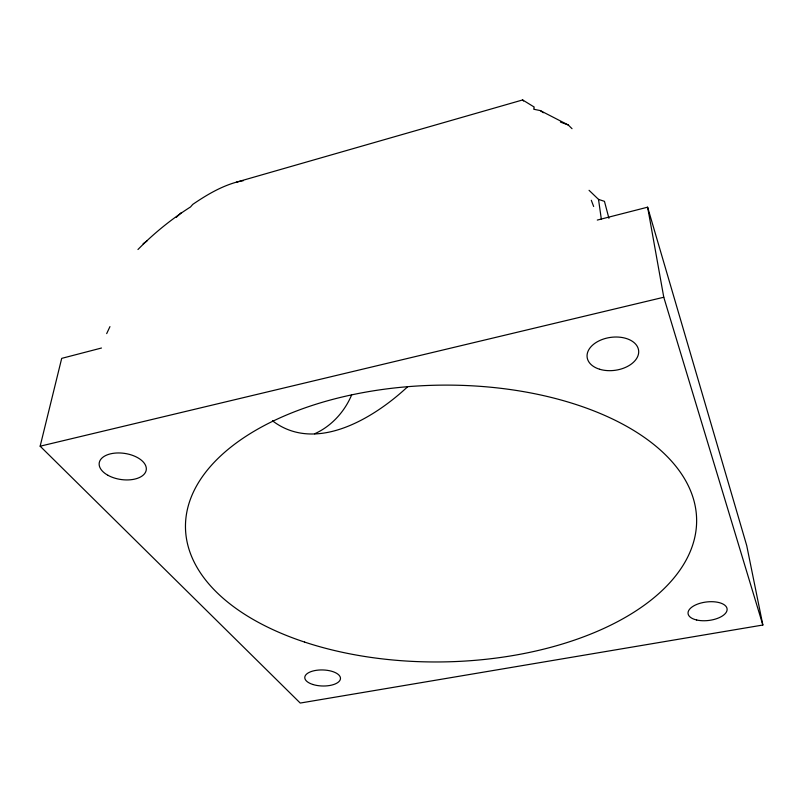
<?xml version="1.0" encoding="UTF-8"?>
<svg xmlns="http://www.w3.org/2000/svg" width="803" height="803" viewBox="0 0 803 803"><rect width="100%" height="100%" fill="white"/><g stroke="black" fill="none" stroke-linecap="round" stroke-linejoin="round"><path stroke-width="1.2" d="M597.291 220.072L647.62 207.184L746.71 545.548L762.85 625.025L300.242 703.057L40.15 446.197L61.701 358.369L101.479 348.02M106.679 333.616L109.951 326.62M351.624 394.976C344.527 411.839 331.398 426.283 314.595 433.801M137.955 249.512C153.724 233.462 171.541 218.998 190.552 206.933A329.431 122.698 78.7 0 1 192.79 204.363C206.301 195.159 220.614 186.597 236.473 182.151L522.633 99.943L534.176 107.03A353.631 40.07 77.4 0 0 533.764 109.238L540.309 110.593L568.263 124.987L572.027 128.681M407.462 386.916C373.997 418.092 315.689 453.876 272.468 420.782M176.329 217.302L181.478 212.504M143.105 243.761L146.959 240.99M40.15 446.197L663.78 297.251L762.85 625.025M236.473 182.151L240.408 181.207M241.362 181.046L243.259 180.705M589.061 190.311L598.516 199.385L604.458 201.342L608.925 218.316M560.424 122.086L568.263 124.987M540.309 110.593L543.39 112.741M523.536 101.017L522.633 99.943M591.309 200.288L593.658 206.491M647.62 207.184L663.78 297.251M598.516 199.385L601.337 219.199M304.568 642.069A255.605 138.387 -0.9 0 0 696.432 526.206A255.605 138.387 -0.9 0 0 322.164 402.343A255.605 138.387 -0.9 0 0 304.568 642.069M599.67 369.26A25.967 16.612 -7.8 0 0 638.696 351.995A25.967 16.612 -7.8 0 0 600.263 340.281A25.967 16.612 -7.8 0 0 599.67 369.26M107.923 475.286A23.779 13.189 8.4 0 0 146.046 470.869A23.779 13.189 8.4 0 0 114.217 453.193A23.779 13.189 8.4 0 0 107.923 475.286M312.919 684.497A17.867 8.03 1.6 0 0 340.462 678.756A17.867 8.03 1.6 0 0 314.485 670.646A17.867 8.03 1.6 0 0 312.919 684.497M696.683 619.996A19.643 9.305 -6.8 0 0 727.076 610.069A19.643 9.305 -6.8 0 0 698.971 603.615A19.643 9.305 -6.8 0 0 696.683 619.996"/></g></svg>
